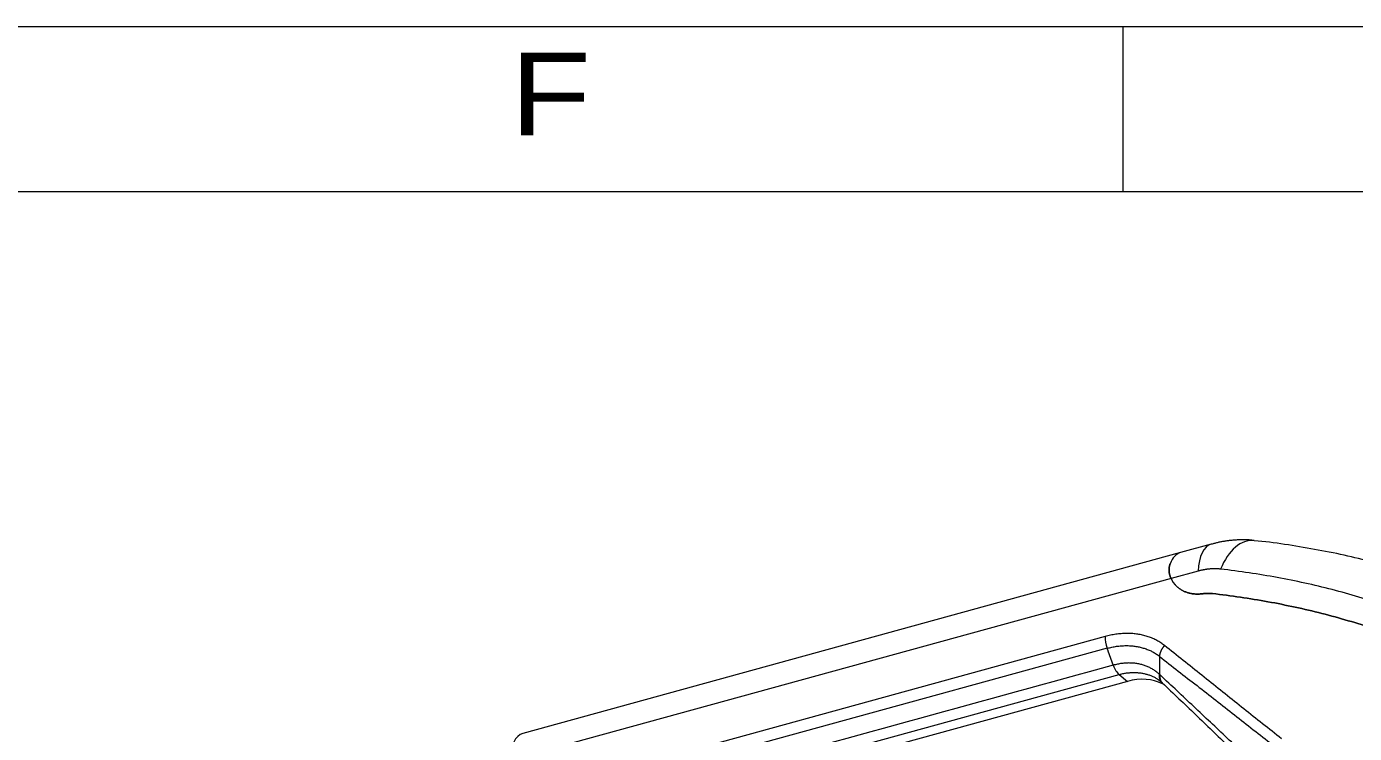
# Model space of a CAD drawing. Header units: inches. Extents: x 0 to 40, y 35.9 to 64.1.
# Drawn here: x 11.96 to 17.38, y 61.26 to 64.14 of the extents above; entities that cross this region are included whole.
import ezdxf

# ---------------------------------------------------------------- set-up
doc = ezdxf.new("R2010")
doc.units = ezdxf.units.IN
doc.header["$MEASUREMENT"] = 0
doc.layers.add('2', color=7, linetype='Continuous')

# ---------------------------------------------------------------- blocks, each defined once
blk = doc.blocks.new('block 1011')
at = {"layer": '2', "color": 7, "lineweight": 18, "true_color": 0xffffff}
blk.add_lwpolyline([(16.668, 61.9941), (13.9862, 61.2566)], dxfattribs=at)
blk = doc.blocks.new('block 1019')
at = {"layer": '2', "color": 80, "lineweight": 18, "true_color": 0x3fff00}
blk.add_lwpolyline([(16.794, 62.0288), (16.668, 61.9941)], dxfattribs=at)
blk = doc.blocks.new('block 1020')
at = {"layer": '2', "color": 80, "lineweight": 18, "true_color": 0x3fff00}
blk.add_lwpolyline([(16.7404, 61.9187), (16.6302, 61.8884)], dxfattribs=at)
blk = doc.blocks.new('block 1043')
at = {"layer": '2', "color": 7, "lineweight": 18, "true_color": 0xffffff}
blk.add_lwpolyline([(13.9473, 60.8172), (16.4183, 61.4967)], dxfattribs=at)
blk = doc.blocks.new('block 1045')
at = {"layer": '2', "color": 7, "lineweight": 18, "true_color": 0xffffff}
blk.add_lwpolyline([(16.4183, 61.4967), (16.4526, 61.4688)], dxfattribs=at)
blk = doc.blocks.new('block 1059')
at = {"layer": '2', "color": 7, "lineweight": 18, "true_color": 0xffffff}
blk.add_lwpolyline([(16.6302, 61.8884), (13.9326, 61.1466)], dxfattribs=at)
blk = doc.blocks.new('block 1060')
at = {"layer": '2', "color": 7, "lineweight": 18, "true_color": 0xffffff}
blk.add_lwpolyline([(16.3695, 61.6037), (13.8984, 60.9242)], dxfattribs=at)
blk = doc.blocks.new('block 1061')
at = {"layer": '2', "color": 7, "lineweight": 18, "true_color": 0xffffff}
blk.add_lwpolyline([(16.3614, 61.6516), (13.8904, 60.972)], dxfattribs=at)
blk = doc.blocks.new('block 1070')
at = {"layer": '2', "color": 7, "lineweight": 18, "true_color": 0xffffff}
blk.add_lwpolyline([(16.4526, 61.4688), (13.9816, 60.7893)], dxfattribs=at)
blk = doc.blocks.new('block 1165')
at = {"layer": '2', "color": 80, "lineweight": 18, "true_color": 0x3fff00}
blk.add_open_spline([(16.668, 61.9941), (16.6502, 61.9892), (16.6358, 61.9735), (16.6264, 61.9487)], degree=3, dxfattribs=at)
blk = doc.blocks.new('block 1166')
at = {"layer": '2', "color": 80, "lineweight": 18, "true_color": 0x3fff00}
blk.add_open_spline([(16.794, 62.0287), (16.7631, 62.0202), (16.7432, 61.9793), (16.7404, 61.9187)], degree=3, dxfattribs=at)
blk = doc.blocks.new('block 1167')
at = {"layer": '2', "color": 80, "lineweight": 18, "true_color": 0x3fff00}
blk.add_open_spline([(16.9693, 62.0436), (16.9163, 62.0494), (16.8627, 62.0037), (16.8321, 61.9268)], degree=3, dxfattribs=at)
blk = doc.blocks.new('block 1181')
at = {"layer": '2', "color": 7, "lineweight": 18, "true_color": 0xffffff}
blk.add_open_spline([(16.3944, 61.5348), (16.4005, 61.518), (16.4092, 61.5042), (16.4183, 61.4967)], degree=3, dxfattribs=at)
blk = doc.blocks.new('block 1198')
at = {"layer": '2', "color": 7, "lineweight": 18, "true_color": 0xffffff}
blk.add_open_spline([(16.3614, 61.6516), (16.3608, 61.6369), (16.3637, 61.6196), (16.3695, 61.6037)], degree=3, dxfattribs=at)
blk = doc.blocks.new('block 1208')
at = {"layer": '2', "color": 7, "lineweight": 18, "true_color": 0xffffff}
blk.add_open_spline([(16.668, 61.9941), (16.6502, 61.9892), (16.6358, 61.9735), (16.6264, 61.9487)], degree=3, dxfattribs=at)
blk = doc.blocks.new('block 1210')
at = {"layer": '2', "color": 7, "lineweight": 18, "true_color": 0xffffff}
blk.add_open_spline([(13.9862, 61.2566), (13.9553, 61.2481), (13.9354, 61.2072), (13.9326, 61.1466)], degree=3, dxfattribs=at)
blk = doc.blocks.new('block 1213')
at = {"layer": '2', "color": 7, "lineweight": 18, "true_color": 0xffffff}
blk.add_open_spline([(16.5951, 61.4585), (16.5544, 61.4794), (16.5043, 61.483), (16.4526, 61.4688)], degree=3, dxfattribs=at)
blk = doc.blocks.new('block 1608')
at = {"layer": '2', "color": 7, "lineweight": 18, "true_color": 0xffffff}
blk.add_lwpolyline([(16.5944, 61.4629), (16.6029, 61.4548), (16.6114, 61.4467), (16.6198, 61.4386), (16.6283, 61.4305), (16.6367, 61.4224), (16.6452, 61.4143), (16.6537, 61.4062), (16.6621, 61.3981), (16.6706, 61.39), (16.6791, 61.3819), (16.6875, 61.3738), (16.696, 61.3657), (16.7044, 61.3576), (16.7129, 61.3495), (16.7214, 61.3414), (16.7298, 61.3333), (16.7383, 61.3251), (16.7467, 61.317), (16.7552, 61.309), (16.7637, 61.3008), (16.7721, 61.2927), (16.7806, 61.2846), (16.7891, 61.2765), (16.7975, 61.2684), (16.806, 61.2603), (16.8144, 61.2522), (16.8229, 61.2441), (16.8314, 61.236), (16.8398, 61.2279), (16.8483, 61.2198), (16.8567, 61.2117), (16.8652, 61.2036), (16.8737, 61.1955), (16.8821, 61.1874), (16.8906, 61.1793), (16.8991, 61.1712), (16.9075, 61.1631), (16.916, 61.155), (16.9244, 61.1469), (16.9329, 61.1388), (16.9414, 61.1307), (16.9498, 61.1226), (16.9583, 61.1145), (16.9668, 61.1064), (16.9752, 61.0983), (16.9837, 61.0902), (16.9921, 61.0821), (17.0006, 61.074), (17.0091, 61.0659), (17.0175, 61.0578)], dxfattribs=at)
blk = doc.blocks.new('block 1609')
at = {"layer": '2', "color": 7, "lineweight": 18, "true_color": 0xffffff}
blk.add_open_spline([(16.5928, 61.4644), (16.593, 61.4643), (16.593, 61.4642), (16.593, 61.4642), (16.5931, 61.4641), (16.5932, 61.464), (16.5932, 61.464), (16.5933, 61.4639), (16.5934, 61.4639), (16.5934, 61.4639), (16.5935, 61.4637), (16.5936, 61.4637), (16.5936, 61.4637), (16.5937, 61.4636), (16.5937, 61.4635), (16.5937, 61.4635), (16.5939, 61.4634), (16.5939, 61.4634), (16.5939, 61.4634), (16.5941, 61.4632), (16.5941, 61.4632), (16.5941, 61.4632), (16.5942, 61.4631), (16.5943, 61.463), (16.5943, 61.463), (16.5944, 61.4629), (16.5945, 61.4628), (16.5945, 61.4628), (16.5946, 61.4627), (16.5946, 61.4627), (16.5946, 61.4627), (16.5948, 61.4625), (16.5948, 61.4625), (16.5948, 61.4625), (16.595, 61.4624), (16.595, 61.4623), (16.595, 61.4623)], degree=3, knots=[0, 0, 0, 0, 1, 1, 1, 2, 2, 2, 3, 3, 3, 4, 4, 4, 5, 5, 5, 6, 6, 6, 7, 7, 7, 8, 8, 8, 9, 9, 9, 10, 10, 10, 11, 11, 11, 12, 12, 12, 12], dxfattribs=at)
blk = doc.blocks.new('block 1610')
at = {"layer": '2', "color": 7, "lineweight": 18, "true_color": 0xffffff}
blk.add_lwpolyline([(16.5739, 61.4789), (16.5743, 61.4786), (16.5746, 61.4783), (16.5749, 61.4781), (16.5753, 61.4778), (16.5756, 61.4776), (16.576, 61.4773), (16.5763, 61.4771), (16.5767, 61.4768), (16.577, 61.4766), (16.5774, 61.4763), (16.5777, 61.4761), (16.5781, 61.4758), (16.5784, 61.4755), (16.5788, 61.4753), (16.5791, 61.475), (16.5795, 61.4748), (16.5798, 61.4745), (16.5801, 61.4743), (16.5805, 61.474), (16.5808, 61.4737), (16.5812, 61.4735), (16.5815, 61.4733), (16.5819, 61.473), (16.5822, 61.4727), (16.5826, 61.4725), (16.5829, 61.4722), (16.5833, 61.472), (16.5836, 61.4717), (16.584, 61.4715), (16.5843, 61.4712), (16.5847, 61.4709), (16.585, 61.4707), (16.5853, 61.4704), (16.5857, 61.4702), (16.5861, 61.4699), (16.5864, 61.4697), (16.5867, 61.4694), (16.5871, 61.4692), (16.5874, 61.4689), (16.5878, 61.4687), (16.5881, 61.4684), (16.5885, 61.4681), (16.5888, 61.4679), (16.5892, 61.4676), (16.5895, 61.4674), (16.5899, 61.4671), (16.5902, 61.4669), (16.5906, 61.4666), (16.5909, 61.4664), (16.5913, 61.4661)], dxfattribs=at)
blk = doc.blocks.new('block 1617')
at = {"layer": '2', "color": 80, "lineweight": 18, "true_color": 0x3fff00}
blk.add_lwpolyline([(17.7149, 61.8772), (17.7008, 61.8823), (17.6866, 61.8874), (17.6724, 61.8923), (17.6582, 61.8971), (17.6438, 61.9018), (17.6295, 61.9063), (17.6151, 61.9108), (17.6006, 61.9152), (17.5861, 61.9195), (17.5716, 61.9237), (17.557, 61.9279), (17.5424, 61.932), (17.5278, 61.936), (17.5131, 61.94), (17.4985, 61.9439), (17.4838, 61.9478), (17.4691, 61.9516), (17.4544, 61.9554), (17.4396, 61.9591), (17.4248, 61.9628), (17.41, 61.9664), (17.3952, 61.97), (17.3803, 61.9735), (17.3654, 61.9769), (17.3505, 61.9802), (17.3356, 61.9835), (17.3206, 61.9867), (17.3056, 61.9899), (17.2906, 61.993), (17.2755, 61.996), (17.2604, 61.9989), (17.2453, 62.0019), (17.2302, 62.0047), (17.2151, 62.0075), (17.1999, 62.0103), (17.1847, 62.013), (17.1695, 62.0156), (17.1543, 62.0182), (17.139, 62.0208), (17.1238, 62.0232), (17.1085, 62.0256), (17.0931, 62.0279), (17.0778, 62.0302), (17.0624, 62.0323), (17.047, 62.0344), (17.0315, 62.0363), (17.016, 62.0381), (17.0004, 62.0398), (16.9848, 62.0414), (16.9692, 62.0429)], dxfattribs=at)
blk = doc.blocks.new('block 1618')
at = {"layer": '2', "color": 80, "lineweight": 18, "true_color": 0x3fff00}
blk.add_lwpolyline([(16.9694, 62.0432), (16.9659, 62.0437), (16.9624, 62.0442), (16.959, 62.0447), (16.9555, 62.045), (16.952, 62.0454), (16.9485, 62.0457), (16.945, 62.0459), (16.9415, 62.0461), (16.938, 62.0462), (16.9345, 62.0464), (16.931, 62.0464), (16.9275, 62.0465), (16.9239, 62.0465), (16.9204, 62.0464), (16.9169, 62.0464), (16.9134, 62.0463), (16.9098, 62.0462), (16.9063, 62.046), (16.9028, 62.0459), (16.8992, 62.0457), (16.8957, 62.0455), (16.8922, 62.0453), (16.8887, 62.045), (16.8851, 62.0448), (16.8816, 62.0445), (16.8781, 62.0442), (16.8746, 62.0438), (16.8711, 62.0435), (16.8675, 62.0431), (16.864, 62.0427), (16.8605, 62.0422), (16.857, 62.0418), (16.8535, 62.0413), (16.85, 62.0407), (16.8465, 62.0402), (16.843, 62.0396), (16.8395, 62.039), (16.836, 62.0383), (16.8325, 62.0377), (16.829, 62.0369), (16.8255, 62.0362), (16.8221, 62.0354), (16.8186, 62.0346), (16.8151, 62.0338), (16.8116, 62.0329), (16.8082, 62.032), (16.8047, 62.0311), (16.8012, 62.0302), (16.7977, 62.0292), (16.7943, 62.0282)], dxfattribs=at)
blk = doc.blocks.new('block 1620')
at = {"layer": '2', "color": 80, "lineweight": 18, "true_color": 0x3fff00}
blk.add_lwpolyline([(16.6302, 61.8884), (16.6296, 61.8896), (16.6291, 61.8908), (16.6285, 61.8921), (16.628, 61.8933), (16.6275, 61.8946), (16.627, 61.8958), (16.6266, 61.897), (16.6262, 61.8983), (16.6258, 61.8995), (16.6254, 61.9008), (16.625, 61.902), (16.6247, 61.9032), (16.6243, 61.9045), (16.624, 61.9057), (16.6237, 61.907), (16.6235, 61.9082), (16.6232, 61.9095), (16.623, 61.9107), (16.6228, 61.9119), (16.6226, 61.9132), (16.6224, 61.9144), (16.6223, 61.9157), (16.6222, 61.9169), (16.6221, 61.9181), (16.622, 61.9193), (16.6219, 61.9206), (16.6219, 61.9218), (16.6219, 61.923), (16.6219, 61.9242), (16.6219, 61.9255), (16.6219, 61.9267), (16.622, 61.9279), (16.6221, 61.9291), (16.6221, 61.9303), (16.6223, 61.9315), (16.6224, 61.9327), (16.6226, 61.9338), (16.6227, 61.935), (16.6229, 61.9362), (16.6231, 61.9374), (16.6234, 61.9385), (16.6236, 61.9397), (16.6239, 61.9409), (16.6242, 61.942), (16.6245, 61.9431), (16.6248, 61.9443), (16.6252, 61.9454), (16.6256, 61.9465), (16.626, 61.9476), (16.6264, 61.9487)], dxfattribs=at)
blk = doc.blocks.new('block 1624')
at = {"layer": '2', "color": 80, "lineweight": 18, "true_color": 0x3fff00}
blk.add_lwpolyline([(16.7594, 61.8264), (16.756, 61.8259), (16.7525, 61.8256), (16.7491, 61.8253), (16.7457, 61.8251), (16.7424, 61.825), (16.739, 61.8249), (16.7357, 61.8249), (16.7324, 61.825), (16.7292, 61.8252), (16.726, 61.8254), (16.7228, 61.8257), (16.7196, 61.8261), (16.7164, 61.8265), (16.7133, 61.8271), (16.7102, 61.8276), (16.7072, 61.8283), (16.7042, 61.829), (16.7012, 61.8298), (16.6983, 61.8307), (16.6954, 61.8316), (16.6925, 61.8326), (16.6897, 61.8337), (16.6869, 61.8348), (16.6841, 61.836), (16.6814, 61.8372), (16.6788, 61.8386), (16.6762, 61.8399), (16.6736, 61.8414), (16.671, 61.8429), (16.6686, 61.8445), (16.6661, 61.8461), (16.6638, 61.8478), (16.6614, 61.8496), (16.6591, 61.8514), (16.6569, 61.8533), (16.6547, 61.8552), (16.6526, 61.8572), (16.6505, 61.8593), (16.6485, 61.8614), (16.6465, 61.8635), (16.6446, 61.8658), (16.6428, 61.8681), (16.641, 61.8704), (16.6393, 61.8728), (16.6376, 61.8753), (16.636, 61.8778), (16.6344, 61.8804), (16.633, 61.883), (16.6315, 61.8856), (16.6302, 61.8884)], dxfattribs=at)
blk = doc.blocks.new('block 1625')
at = {"layer": '2', "color": 80, "lineweight": 18, "true_color": 0x3fff00}
blk.add_lwpolyline([(16.7594, 61.8264), (16.7602, 61.8265), (16.761, 61.8266), (16.7618, 61.8267), (16.7626, 61.8268), (16.7634, 61.8269), (16.7642, 61.8269), (16.765, 61.827), (16.7658, 61.8271), (16.7666, 61.8272), (16.7674, 61.8273), (16.7682, 61.8273), (16.769, 61.8274), (16.7698, 61.8274), (16.7706, 61.8275), (16.7714, 61.8276), (16.7722, 61.8276), (16.773, 61.8276), (16.7738, 61.8277), (16.7746, 61.8277), (16.7754, 61.8278), (16.7762, 61.8278), (16.777, 61.8278), (16.7778, 61.8278), (16.7785, 61.8279), (16.7793, 61.8279), (16.7801, 61.8279), (16.7809, 61.8279), (16.7817, 61.8279), (16.7824, 61.8279), (16.7832, 61.8279), (16.784, 61.8279), (16.7848, 61.8279), (16.7855, 61.8279), (16.7863, 61.8278), (16.7871, 61.8278), (16.7879, 61.8278), (16.7886, 61.8277), (16.7894, 61.8277), (16.7902, 61.8277), (16.7909, 61.8276), (16.7917, 61.8276), (16.7925, 61.8275), (16.7932, 61.8275), (16.794, 61.8274), (16.7948, 61.8273), (16.7955, 61.8273), (16.7963, 61.8272), (16.797, 61.8271), (16.7978, 61.827), (16.7985, 61.827)], dxfattribs=at)
blk = doc.blocks.new('block 1626')
at = {"layer": '2', "color": 80, "lineweight": 18, "true_color": 0x3fff00}
blk.add_lwpolyline([(17.4846, 61.6745), (17.4715, 61.6789), (17.4584, 61.6833), (17.4453, 61.6877), (17.4321, 61.6919), (17.4189, 61.6962), (17.4057, 61.7003), (17.3925, 61.7045), (17.3792, 61.7085), (17.3659, 61.7125), (17.3526, 61.7164), (17.3392, 61.7203), (17.3259, 61.7241), (17.3125, 61.7279), (17.299, 61.7316), (17.2856, 61.7353), (17.2721, 61.7389), (17.2586, 61.7424), (17.2451, 61.7459), (17.2315, 61.7493), (17.218, 61.7527), (17.2044, 61.756), (17.1907, 61.7592), (17.1771, 61.7624), (17.1634, 61.7655), (17.1497, 61.7686), (17.136, 61.7716), (17.1222, 61.7746), (17.1084, 61.7775), (17.0946, 61.7804), (17.0808, 61.7832), (17.0669, 61.7859), (17.053, 61.7886), (17.0391, 61.7912), (17.0252, 61.7937), (17.0112, 61.7962), (16.9972, 61.7987), (16.9832, 61.8011), (16.9691, 61.8034), (16.9551, 61.8057), (16.941, 61.8079), (16.9268, 61.8101), (16.9127, 61.8122), (16.8985, 61.8142), (16.8843, 61.8162), (16.8701, 61.8182), (16.8558, 61.82), (16.8415, 61.8218), (16.8272, 61.8236), (16.8129, 61.8253), (16.7985, 61.827)], dxfattribs=at)
blk = doc.blocks.new('block 1627')
at = {"layer": '2', "color": 80, "lineweight": 18, "true_color": 0x3fff00}
blk.add_lwpolyline([(16.8321, 61.9268), (16.8303, 61.927), (16.8286, 61.9272), (16.8268, 61.9274), (16.8251, 61.9275), (16.8233, 61.9277), (16.8215, 61.9278), (16.8198, 61.9279), (16.818, 61.928), (16.8162, 61.928), (16.8144, 61.9281), (16.8126, 61.9282), (16.8108, 61.9282), (16.8091, 61.9282), (16.8073, 61.9282), (16.8055, 61.9282), (16.8037, 61.9282), (16.8019, 61.9281), (16.8, 61.9281), (16.7982, 61.928), (16.7964, 61.9279), (16.7946, 61.9278), (16.7928, 61.9277), (16.7909, 61.9276), (16.7891, 61.9275), (16.7873, 61.9273), (16.7855, 61.9271), (16.7836, 61.927), (16.7818, 61.9268), (16.7799, 61.9265), (16.7781, 61.9263), (16.7762, 61.9261), (16.7744, 61.9258), (16.7725, 61.9255), (16.7707, 61.9252), (16.7688, 61.925), (16.7669, 61.9246), (16.7651, 61.9243), (16.7632, 61.924), (16.7613, 61.9236), (16.7594, 61.9232), (16.7575, 61.9228), (16.7557, 61.9224), (16.7538, 61.922), (16.7519, 61.9216), (16.75, 61.9211), (16.7481, 61.9207), (16.7462, 61.9202), (16.7443, 61.9197), (16.7424, 61.9192), (16.7404, 61.9187)], dxfattribs=at)
blk = doc.blocks.new('block 1630')
at = {"layer": '2', "color": 80, "lineweight": 18, "true_color": 0x3fff00}
blk.add_lwpolyline([(17.5305, 61.7696), (17.5172, 61.7742), (17.5038, 61.7787), (17.4905, 61.7832), (17.4771, 61.7876), (17.4637, 61.792), (17.4502, 61.7962), (17.4367, 61.8005), (17.4232, 61.8046), (17.4097, 61.8088), (17.3962, 61.8128), (17.3826, 61.8168), (17.369, 61.8207), (17.3553, 61.8246), (17.3417, 61.8284), (17.328, 61.8322), (17.3143, 61.8359), (17.3005, 61.8395), (17.2868, 61.8431), (17.273, 61.8466), (17.2592, 61.8501), (17.2453, 61.8535), (17.2315, 61.8568), (17.2176, 61.8601), (17.2036, 61.8634), (17.1897, 61.8665), (17.1757, 61.8697), (17.1617, 61.8727), (17.1477, 61.8757), (17.1336, 61.8786), (17.1195, 61.8815), (17.1054, 61.8844), (17.0913, 61.8871), (17.0771, 61.8898), (17.0629, 61.8924), (17.0487, 61.895), (17.0344, 61.8976), (17.0202, 61.9), (17.0059, 61.9024), (16.9915, 61.9048), (16.9772, 61.9071), (16.9628, 61.9093), (16.9484, 61.9115), (16.9339, 61.9136), (16.9195, 61.9157), (16.905, 61.9177), (16.8905, 61.9196), (16.8759, 61.9215), (16.8613, 61.9234), (16.8467, 61.9251), (16.8321, 61.9268)], dxfattribs=at)
blk = doc.blocks.new('block 1648')
at = {"layer": '2', "color": 7, "lineweight": 18, "true_color": 0xffffff}
blk.add_lwpolyline([(17.0804, 61.2345), (17.0708, 61.2421), (17.0612, 61.2497), (17.0516, 61.2573), (17.042, 61.265), (17.0325, 61.2726), (17.0229, 61.2802), (17.0133, 61.2879), (17.0037, 61.2955), (16.9941, 61.3031), (16.9846, 61.3107), (16.975, 61.3184), (16.9654, 61.326), (16.9558, 61.3336), (16.9463, 61.3413), (16.9367, 61.3489), (16.9271, 61.3565), (16.9176, 61.3641), (16.908, 61.3718), (16.8985, 61.3794), (16.8889, 61.387), (16.8793, 61.3946), (16.8698, 61.4022), (16.8602, 61.4098), (16.8507, 61.4175), (16.8412, 61.4251), (16.8316, 61.4327), (16.8221, 61.4403), (16.8125, 61.4479), (16.803, 61.4555), (16.7935, 61.4631), (16.784, 61.4707), (16.7744, 61.4783), (16.7649, 61.4859), (16.7554, 61.4935), (16.7459, 61.5011), (16.7364, 61.5087), (16.7269, 61.5163), (16.7174, 61.5239), (16.7079, 61.5315), (16.6984, 61.5391), (16.6889, 61.5467), (16.6794, 61.5543), (16.6699, 61.5619), (16.6604, 61.5694), (16.6509, 61.577), (16.6414, 61.5846), (16.6319, 61.5922), (16.6224, 61.5998), (16.6129, 61.6074), (16.6034, 61.615)], dxfattribs=at)
blk = doc.blocks.new('block 1674')
at = {"layer": '2', "color": 7, "lineweight": 18, "true_color": 0xffffff}
blk.add_lwpolyline([(16.5832, 61.4968), (16.5803, 61.4993), (16.5774, 61.5017), (16.5745, 61.5041), (16.5715, 61.5065), (16.5685, 61.5088), (16.5655, 61.5111), (16.5625, 61.5133), (16.5594, 61.5155), (16.5562, 61.5176), (16.5529, 61.5195), (16.5496, 61.5214), (16.5463, 61.5232), (16.5429, 61.525), (16.5394, 61.5266), (16.5359, 61.5282), (16.5323, 61.5297), (16.5287, 61.5311), (16.5251, 61.5325), (16.5214, 61.5337), (16.5177, 61.535), (16.514, 61.5361), (16.5102, 61.5372), (16.5064, 61.5381), (16.5025, 61.539), (16.4986, 61.5399), (16.4947, 61.5406), (16.4908, 61.5413), (16.4868, 61.5418), (16.4828, 61.5424), (16.4788, 61.5428), (16.4747, 61.5431), (16.4707, 61.5434), (16.4666, 61.5436), (16.4624, 61.5437), (16.4583, 61.5438), (16.4541, 61.5437), (16.4499, 61.5436), (16.4457, 61.5434), (16.4415, 61.5432), (16.4373, 61.5428), (16.433, 61.5423), (16.4288, 61.5418), (16.4245, 61.5411), (16.4202, 61.5404), (16.4159, 61.5396), (16.4116, 61.5387), (16.4073, 61.5377), (16.403, 61.5368), (16.3987, 61.5358), (16.3944, 61.5348)], dxfattribs=at)
blk = doc.blocks.new('block 1682')
at = {"layer": '2', "color": 7, "lineweight": 18, "true_color": 0xffffff}
blk.add_lwpolyline([(17.0123, 61.0929), (17.0038, 61.1009), (16.9953, 61.1089), (16.9868, 61.117), (16.9783, 61.125), (16.9697, 61.133), (16.9612, 61.1411), (16.9527, 61.1491), (16.9442, 61.1571), (16.9357, 61.1652), (16.9272, 61.1732), (16.9187, 61.1812), (16.9102, 61.1893), (16.9017, 61.1973), (16.8931, 61.2053), (16.8846, 61.2133), (16.8761, 61.2214), (16.8676, 61.2294), (16.8591, 61.2374), (16.8506, 61.2454), (16.8421, 61.2535), (16.8335, 61.2615), (16.825, 61.2695), (16.8165, 61.2775), (16.808, 61.2856), (16.7995, 61.2936), (16.791, 61.3016), (16.7825, 61.3096), (16.7739, 61.3176), (16.7654, 61.3257), (16.7569, 61.3337), (16.7484, 61.3417), (16.7399, 61.3497), (16.7314, 61.3577), (16.7229, 61.3657), (16.7143, 61.3738), (16.7058, 61.3818), (16.6973, 61.3898), (16.6888, 61.3978), (16.6803, 61.4058), (16.6717, 61.4138), (16.6632, 61.4218), (16.6547, 61.4298), (16.6462, 61.4378), (16.6377, 61.4458), (16.6291, 61.4538), (16.6206, 61.4618), (16.6121, 61.4698), (16.6036, 61.4778), (16.595, 61.4858), (16.5865, 61.4938)], dxfattribs=at)
blk = doc.blocks.new('block 1695')
at = {"layer": '2', "color": 7, "lineweight": 18, "true_color": 0xffffff}
blk.add_lwpolyline([(16.5941, 61.4633), (16.5936, 61.4637), (16.5931, 61.4642), (16.5926, 61.4646), (16.5921, 61.4651), (16.5917, 61.4655), (16.5912, 61.466), (16.5908, 61.4665), (16.5904, 61.467), (16.5899, 61.4676), (16.5895, 61.4681), (16.5891, 61.4687), (16.5888, 61.4692), (16.5884, 61.4698), (16.588, 61.4704), (16.5877, 61.471), (16.5873, 61.4716), (16.587, 61.4722), (16.5867, 61.4728), (16.5864, 61.4735), (16.5861, 61.4741), (16.5858, 61.4748), (16.5855, 61.4754), (16.5853, 61.4761), (16.585, 61.4768), (16.5848, 61.4775), (16.5846, 61.4782), (16.5844, 61.4789), (16.5842, 61.4796), (16.584, 61.4803), (16.5838, 61.4811), (16.5837, 61.4818), (16.5835, 61.4826), (16.5834, 61.4833), (16.5833, 61.4841), (16.5832, 61.4848), (16.5831, 61.4856), (16.583, 61.4864), (16.5829, 61.4872), (16.5829, 61.4879), (16.5828, 61.4887), (16.5828, 61.4895), (16.5828, 61.4903), (16.5828, 61.4911), (16.5828, 61.4919), (16.5828, 61.4927), (16.5829, 61.4936), (16.5829, 61.4944), (16.583, 61.4952), (16.5831, 61.496), (16.5832, 61.4968)], dxfattribs=at)
blk = doc.blocks.new('block 1734')
at = {"layer": '2', "color": 7, "lineweight": 18, "true_color": 0xffffff}
blk.add_lwpolyline([(16.6034, 61.615), (16.5996, 61.6177), (16.5958, 61.6204), (16.592, 61.6231), (16.5881, 61.6257), (16.5842, 61.6283), (16.5803, 61.6308), (16.5763, 61.6333), (16.5722, 61.6356), (16.5681, 61.6379), (16.5638, 61.64), (16.5596, 61.642), (16.5552, 61.644), (16.5508, 61.6458), (16.5463, 61.6476), (16.5418, 61.6493), (16.5373, 61.6508), (16.5327, 61.6524), (16.528, 61.6538), (16.5233, 61.6551), (16.5186, 61.6564), (16.5138, 61.6575), (16.509, 61.6586), (16.5041, 61.6596), (16.4992, 61.6605), (16.4942, 61.6613), (16.4892, 61.662), (16.4842, 61.6626), (16.4791, 61.6631), (16.474, 61.6635), (16.4689, 61.6639), (16.4637, 61.6641), (16.4585, 61.6643), (16.4533, 61.6643), (16.4481, 61.6643), (16.4428, 61.6642), (16.4375, 61.664), (16.4322, 61.6637), (16.4268, 61.6633), (16.4214, 61.6628), (16.4161, 61.6622), (16.4106, 61.6616), (16.4052, 61.6608), (16.3998, 61.66), (16.3943, 61.6591), (16.3889, 61.658), (16.3834, 61.6569), (16.3779, 61.6556), (16.3724, 61.6543), (16.3669, 61.6529), (16.3614, 61.6516)], dxfattribs=at)
blk = doc.blocks.new('block 1746')
at = {"layer": '2', "color": 7, "lineweight": 18, "true_color": 0xffffff}
blk.add_lwpolyline([(16.3944, 61.5348), (16.3939, 61.5362), (16.3934, 61.5376), (16.3929, 61.5389), (16.3924, 61.5403), (16.3919, 61.5417), (16.3914, 61.5431), (16.3909, 61.5444), (16.3904, 61.5458), (16.3899, 61.5472), (16.3894, 61.5486), (16.3889, 61.55), (16.3884, 61.5513), (16.3879, 61.5527), (16.3874, 61.5541), (16.3869, 61.5555), (16.3864, 61.5568), (16.3859, 61.5582), (16.3854, 61.5596), (16.3849, 61.561), (16.3844, 61.5624), (16.3839, 61.5637), (16.3834, 61.5651), (16.3829, 61.5665), (16.3824, 61.5679), (16.3819, 61.5692), (16.3814, 61.5706), (16.3809, 61.572), (16.3804, 61.5734), (16.3799, 61.5748), (16.3794, 61.5761), (16.3789, 61.5775), (16.3784, 61.5789), (16.3779, 61.5803), (16.3774, 61.5817), (16.377, 61.583), (16.3765, 61.5844), (16.376, 61.5858), (16.3755, 61.5872), (16.375, 61.5885), (16.3745, 61.5899), (16.374, 61.5913), (16.3735, 61.5927), (16.373, 61.5941), (16.3725, 61.5954), (16.372, 61.5968), (16.3715, 61.5982), (16.371, 61.5996), (16.3705, 61.6009), (16.37, 61.6023), (16.3695, 61.6037)], dxfattribs=at)
blk = doc.blocks.new('block 1748')
at = {"layer": '2', "color": 7, "lineweight": 18, "true_color": 0xffffff}
blk.add_lwpolyline([(16.3944, 61.5348), (16.345, 61.5212), (16.2955, 61.5076), (16.2461, 61.494), (16.1967, 61.4804), (16.1473, 61.4668), (16.0979, 61.4533), (16.0484, 61.4397), (15.999, 61.4261), (15.9496, 61.4125), (15.9002, 61.3989), (15.8508, 61.3853), (15.8013, 61.3717), (15.7519, 61.3581), (15.7025, 61.3445), (15.6531, 61.3309), (15.6037, 61.3173), (15.5542, 61.3038), (15.5048, 61.2902), (15.4554, 61.2766), (15.406, 61.263), (15.3565, 61.2494), (15.3071, 61.2358), (15.2577, 61.2222), (15.2083, 61.2086), (15.1589, 61.195), (15.1094, 61.1815), (15.06, 61.1678), (15.0106, 61.1543), (14.9612, 61.1407), (14.9118, 61.1271), (14.8623, 61.1135), (14.8129, 61.0999), (14.7635, 61.0863), (14.7141, 61.0727), (14.6647, 61.0591), (14.6152, 61.0455), (14.5658, 61.032), (14.5164, 61.0184), (14.467, 61.0048), (14.4176, 60.9912), (14.3681, 60.9776), (14.3187, 60.964), (14.2693, 60.9504), (14.2199, 60.9368), (14.1705, 60.9232), (14.121, 60.9096), (14.0716, 60.896), (14.0222, 60.8825), (13.9728, 60.8689), (13.9234, 60.8553)], dxfattribs=at)
blk = doc.blocks.new('block 1751')
at = {"layer": '2', "color": 7, "lineweight": 18, "true_color": 0xffffff}
blk.add_lwpolyline([(16.6264, 61.9487), (16.626, 61.9476), (16.6256, 61.9465), (16.6252, 61.9454), (16.6248, 61.9443), (16.6245, 61.9431), (16.6242, 61.942), (16.6239, 61.9409), (16.6236, 61.9397), (16.6234, 61.9385), (16.6231, 61.9374), (16.6229, 61.9362), (16.6227, 61.935), (16.6226, 61.9338), (16.6224, 61.9327), (16.6223, 61.9315), (16.6221, 61.9303), (16.6221, 61.9291), (16.622, 61.9279), (16.6219, 61.9267), (16.6219, 61.9255), (16.6219, 61.9242), (16.6219, 61.923), (16.6219, 61.9218), (16.6219, 61.9206), (16.622, 61.9193), (16.6221, 61.9181), (16.6222, 61.9169), (16.6223, 61.9157), (16.6224, 61.9144), (16.6226, 61.9132), (16.6228, 61.9119), (16.623, 61.9107), (16.6232, 61.9095), (16.6235, 61.9082), (16.6237, 61.907), (16.624, 61.9057), (16.6243, 61.9045), (16.6247, 61.9032), (16.625, 61.902), (16.6254, 61.9008), (16.6258, 61.8995), (16.6262, 61.8983), (16.6266, 61.897), (16.627, 61.8958), (16.6275, 61.8946), (16.628, 61.8933), (16.6285, 61.8921), (16.6291, 61.8908), (16.6296, 61.8896), (16.6302, 61.8884)], dxfattribs=at)
blk = doc.blocks.new('block 1758')
at = {"layer": '2', "color": 7, "lineweight": 18, "true_color": 0xffffff}
blk.add_lwpolyline([(16.7985, 61.827), (16.8129, 61.8253), (16.8272, 61.8236), (16.8415, 61.8218), (16.8558, 61.82), (16.8701, 61.8182), (16.8843, 61.8162), (16.8985, 61.8142), (16.9127, 61.8122), (16.9268, 61.8101), (16.941, 61.8079), (16.9551, 61.8057), (16.9691, 61.8034), (16.9832, 61.8011), (16.9972, 61.7987), (17.0112, 61.7962), (17.0252, 61.7937), (17.0391, 61.7912), (17.053, 61.7886), (17.0669, 61.7859), (17.0808, 61.7832), (17.0946, 61.7804), (17.1084, 61.7775), (17.1222, 61.7746), (17.136, 61.7716), (17.1497, 61.7686), (17.1634, 61.7655), (17.1771, 61.7624), (17.1907, 61.7592), (17.2044, 61.756), (17.218, 61.7527), (17.2315, 61.7493), (17.2451, 61.7459), (17.2586, 61.7424), (17.2721, 61.7389), (17.2856, 61.7353), (17.299, 61.7316), (17.3125, 61.7279), (17.3259, 61.7241), (17.3392, 61.7203), (17.3526, 61.7164), (17.3659, 61.7125), (17.3792, 61.7085), (17.3925, 61.7045), (17.4057, 61.7003), (17.4189, 61.6962), (17.4321, 61.6919), (17.4453, 61.6877), (17.4584, 61.6833), (17.4715, 61.6789), (17.4846, 61.6745)], dxfattribs=at)
blk = doc.blocks.new('block 1785')
at = {"layer": '2', "color": 7, "lineweight": 18, "true_color": 0xffffff}
blk.add_open_spline([(16.5865, 61.4938), (16.5864, 61.494), (16.5863, 61.494), (16.5863, 61.494), (16.5862, 61.4941), (16.5861, 61.4942), (16.5861, 61.4942), (16.586, 61.4943), (16.5859, 61.4944), (16.5859, 61.4944), (16.5858, 61.4945), (16.5857, 61.4946), (16.5857, 61.4946), (16.5856, 61.4947), (16.5855, 61.4947), (16.5855, 61.4947), (16.5854, 61.4949), (16.5853, 61.4949), (16.5853, 61.4949), (16.5852, 61.4951), (16.5851, 61.4951), (16.5851, 61.4951), (16.585, 61.4952), (16.5849, 61.4953), (16.5849, 61.4953), (16.5848, 61.4954), (16.5847, 61.4955), (16.5847, 61.4955), (16.5846, 61.4956), (16.5845, 61.4957), (16.5845, 61.4957), (16.5844, 61.4958), (16.5843, 61.4958), (16.5843, 61.4958), (16.5842, 61.496), (16.5841, 61.496), (16.5841, 61.496), (16.584, 61.4961), (16.5839, 61.4962), (16.5839, 61.4962), (16.5838, 61.4963), (16.5837, 61.4964), (16.5837, 61.4964), (16.5836, 61.4965), (16.5835, 61.4966), (16.5835, 61.4966), (16.5834, 61.4967), (16.5833, 61.4967), (16.5833, 61.4967)], degree=3, knots=[0, 0, 0, 0, 1, 1, 1, 2, 2, 2, 3, 3, 3, 4, 4, 4, 5, 5, 5, 6, 6, 6, 7, 7, 7, 8, 8, 8, 9, 9, 9, 10, 10, 10, 11, 11, 11, 12, 12, 12, 13, 13, 13, 14, 14, 14, 15, 15, 15, 16, 16, 16, 16], dxfattribs=at)
blk = doc.blocks.new('block 1786')
at = {"layer": '2', "color": 7, "lineweight": 18, "true_color": 0xffffff}
blk.add_lwpolyline([(16.3695, 61.6037), (16.3743, 61.605), (16.3792, 61.6062), (16.384, 61.6073), (16.3889, 61.6084), (16.3937, 61.6093), (16.3986, 61.6102), (16.4034, 61.611), (16.4082, 61.6118), (16.413, 61.6124), (16.4177, 61.6129), (16.4225, 61.6134), (16.4272, 61.6138), (16.432, 61.6141), (16.4367, 61.6144), (16.4413, 61.6145), (16.446, 61.6146), (16.4506, 61.6146), (16.4553, 61.6145), (16.4599, 61.6143), (16.4644, 61.6141), (16.469, 61.6137), (16.4735, 61.6133), (16.4779, 61.6128), (16.4824, 61.6123), (16.4868, 61.6116), (16.4912, 61.6109), (16.4955, 61.6101), (16.4999, 61.6092), (16.5041, 61.6083), (16.5084, 61.6072), (16.5126, 61.6061), (16.5167, 61.6049), (16.5209, 61.6037), (16.5249, 61.6023), (16.529, 61.6009), (16.533, 61.5994), (16.5369, 61.5978), (16.5408, 61.5962), (16.5447, 61.5944), (16.5484, 61.5927), (16.5522, 61.5908), (16.5559, 61.5888), (16.5596, 61.5868), (16.5631, 61.5847), (16.5667, 61.5825), (16.5702, 61.5803), (16.5736, 61.5779), (16.577, 61.5755), (16.5803, 61.573), (16.5835, 61.5705)], dxfattribs=at)
blk = doc.blocks.new('block 1788')
at = {"layer": '2', "color": 7, "lineweight": 18, "true_color": 0xffffff}
blk.add_lwpolyline([(16.5967, 61.4608), (16.5962, 61.4612), (16.5958, 61.4616), (16.5953, 61.4621), (16.5948, 61.4625), (16.5944, 61.463), (16.5939, 61.4635), (16.5935, 61.4639), (16.593, 61.4644), (16.5926, 61.465), (16.5922, 61.4655), (16.5918, 61.466), (16.5914, 61.4666), (16.5911, 61.4671), (16.5907, 61.4677), (16.5904, 61.4683), (16.59, 61.4689), (16.5897, 61.4695), (16.5894, 61.4701), (16.5891, 61.4707), (16.5888, 61.4714), (16.5885, 61.472), (16.5883, 61.4726), (16.588, 61.4733), (16.5878, 61.474), (16.5876, 61.4747), (16.5874, 61.4754), (16.5872, 61.4761), (16.587, 61.4768), (16.5868, 61.4775), (16.5867, 61.4782), (16.5866, 61.4789), (16.5864, 61.4797), (16.5863, 61.4804), (16.5862, 61.4812), (16.5861, 61.4819), (16.5861, 61.4827), (16.586, 61.4835), (16.586, 61.4842), (16.5859, 61.485), (16.5859, 61.4858), (16.5859, 61.4866), (16.5859, 61.4874), (16.586, 61.4882), (16.586, 61.489), (16.5861, 61.4898), (16.5861, 61.4906), (16.5862, 61.4914), (16.5863, 61.4922), (16.5864, 61.493), (16.5865, 61.4938)], dxfattribs=at)
blk = doc.blocks.new('block 1790')
at = {"layer": '2', "color": 7, "lineweight": 18, "true_color": 0xffffff}
blk.add_lwpolyline([(16.5835, 61.5705), (16.5835, 61.569), (16.5835, 61.5675), (16.5835, 61.5661), (16.5835, 61.5646), (16.5835, 61.5631), (16.5835, 61.5617), (16.5835, 61.5602), (16.5835, 61.5587), (16.5835, 61.5572), (16.5834, 61.5558), (16.5834, 61.5543), (16.5834, 61.5528), (16.5834, 61.5514), (16.5834, 61.5499), (16.5834, 61.5484), (16.5834, 61.5469), (16.5834, 61.5455), (16.5834, 61.544), (16.5834, 61.5425), (16.5834, 61.541), (16.5834, 61.5396), (16.5834, 61.5381), (16.5834, 61.5366), (16.5834, 61.5351), (16.5834, 61.5337), (16.5834, 61.5322), (16.5833, 61.5307), (16.5833, 61.5293), (16.5833, 61.5278), (16.5833, 61.5263), (16.5833, 61.5248), (16.5833, 61.5234), (16.5833, 61.5219), (16.5833, 61.5204), (16.5833, 61.5189), (16.5833, 61.5175), (16.5833, 61.516), (16.5833, 61.5145), (16.5833, 61.513), (16.5833, 61.5116), (16.5833, 61.5101), (16.5833, 61.5086), (16.5833, 61.5072), (16.5832, 61.5057), (16.5832, 61.5042), (16.5832, 61.5027), (16.5832, 61.5013), (16.5832, 61.4998), (16.5832, 61.4983), (16.5832, 61.4968)], dxfattribs=at)
blk = doc.blocks.new('block 1801')
at = {"layer": '2', "color": 7, "lineweight": 18, "true_color": 0xffffff}
blk.add_lwpolyline([(16.5835, 61.5705), (16.5836, 61.5714), (16.5837, 61.5722), (16.5838, 61.5731), (16.5839, 61.574), (16.5841, 61.5749), (16.5843, 61.5758), (16.5844, 61.5767), (16.5846, 61.5776), (16.5848, 61.5785), (16.5851, 61.5794), (16.5853, 61.5804), (16.5855, 61.5813), (16.5858, 61.5822), (16.5861, 61.5831), (16.5863, 61.584), (16.5866, 61.585), (16.5869, 61.5859), (16.5873, 61.5868), (16.5876, 61.5878), (16.588, 61.5887), (16.5883, 61.5896), (16.5887, 61.5906), (16.5891, 61.5915), (16.5895, 61.5924), (16.5899, 61.5933), (16.5903, 61.5943), (16.5907, 61.5952), (16.5912, 61.5961), (16.5916, 61.597), (16.5921, 61.5979), (16.5926, 61.5989), (16.5931, 61.5998), (16.5936, 61.6007), (16.5941, 61.6016), (16.5946, 61.6025), (16.5951, 61.6033), (16.5956, 61.6042), (16.5962, 61.6051), (16.5967, 61.606), (16.5973, 61.6068), (16.5979, 61.6077), (16.5985, 61.6085), (16.5991, 61.6094), (16.5996, 61.6102), (16.6003, 61.611), (16.6009, 61.6118), (16.6015, 61.6126), (16.6021, 61.6134), (16.6028, 61.6142), (16.6034, 61.615)], dxfattribs=at)
blk = doc.blocks.new('block 1802')
at = {"layer": '2', "color": 7, "lineweight": 18, "true_color": 0xffffff}
blk.add_lwpolyline([(16.5835, 61.5705), (16.593, 61.563), (16.6026, 61.5556), (16.6121, 61.5481), (16.6216, 61.5407), (16.6311, 61.5333), (16.6406, 61.5258), (16.6501, 61.5184), (16.6597, 61.5109), (16.6692, 61.5035), (16.6787, 61.496), (16.6882, 61.4886), (16.6978, 61.4811), (16.7073, 61.4737), (16.7168, 61.4662), (16.7264, 61.4587), (16.7359, 61.4513), (16.7454, 61.4438), (16.755, 61.4364), (16.7645, 61.4289), (16.774, 61.4214), (16.7836, 61.414), (16.7932, 61.4065), (16.8027, 61.399), (16.8123, 61.3916), (16.8218, 61.3841), (16.8314, 61.3766), (16.8409, 61.3691), (16.8505, 61.3616), (16.8601, 61.3542), (16.8697, 61.3467), (16.8792, 61.3392), (16.8888, 61.3317), (16.8984, 61.3242), (16.908, 61.3167), (16.9176, 61.3092), (16.9272, 61.3017), (16.9368, 61.2942), (16.9464, 61.2867), (16.956, 61.2792), (16.9656, 61.2716), (16.9752, 61.2641), (16.9848, 61.2566), (16.9944, 61.2491), (17.004, 61.2416), (17.0136, 61.234), (17.0232, 61.2265), (17.0328, 61.219), (17.0425, 61.2115), (17.0521, 61.204), (17.0617, 61.1964)], dxfattribs=at)
blk = doc.blocks.new('block 1803')
at = {"layer": '2', "color": 7, "lineweight": 18, "true_color": 0xffffff}
blk.add_lwpolyline([(16.4183, 61.4967), (16.4221, 61.4977), (16.4259, 61.4987), (16.4297, 61.4996), (16.4335, 61.5004), (16.4373, 61.5011), (16.4411, 61.5018), (16.4449, 61.5024), (16.4486, 61.503), (16.4524, 61.5034), (16.4561, 61.5039), (16.4599, 61.5042), (16.4636, 61.5045), (16.4673, 61.5047), (16.471, 61.5049), (16.4747, 61.505), (16.4783, 61.505), (16.482, 61.505), (16.4856, 61.5049), (16.4892, 61.5048), (16.4928, 61.5045), (16.4964, 61.5042), (16.5, 61.5039), (16.5035, 61.5035), (16.507, 61.503), (16.5105, 61.5025), (16.514, 61.5019), (16.5174, 61.5012), (16.5208, 61.5005), (16.5242, 61.4997), (16.5275, 61.4988), (16.5309, 61.4979), (16.5342, 61.497), (16.5374, 61.4959), (16.5407, 61.4948), (16.5438, 61.4937), (16.547, 61.4925), (16.5502, 61.4912), (16.5532, 61.4899), (16.5563, 61.4885), (16.5593, 61.487), (16.5623, 61.4855), (16.5653, 61.4839), (16.5682, 61.4823), (16.571, 61.4806), (16.5738, 61.4788), (16.5766, 61.477), (16.5793, 61.4751), (16.582, 61.4732), (16.5847, 61.4712), (16.5873, 61.4692)], dxfattribs=at)
blk = doc.blocks.new('block 1810')
at = {"layer": '2', "color": 7, "lineweight": 18, "true_color": 0xffffff}
blk.add_lwpolyline([(16.7985, 61.827), (16.7978, 61.827), (16.797, 61.8271), (16.7963, 61.8272), (16.7955, 61.8273), (16.7948, 61.8273), (16.794, 61.8274), (16.7932, 61.8275), (16.7925, 61.8275), (16.7917, 61.8276), (16.7909, 61.8276), (16.7902, 61.8277), (16.7894, 61.8277), (16.7886, 61.8277), (16.7879, 61.8278), (16.7871, 61.8278), (16.7863, 61.8278), (16.7855, 61.8279), (16.7848, 61.8279), (16.784, 61.8279), (16.7832, 61.8279), (16.7824, 61.8279), (16.7817, 61.8279), (16.7809, 61.8279), (16.7801, 61.8279), (16.7793, 61.8279), (16.7785, 61.8279), (16.7778, 61.8278), (16.777, 61.8278), (16.7762, 61.8278), (16.7754, 61.8278), (16.7746, 61.8277), (16.7738, 61.8277), (16.773, 61.8276), (16.7722, 61.8276), (16.7714, 61.8276), (16.7706, 61.8275), (16.7698, 61.8274), (16.769, 61.8274), (16.7682, 61.8273), (16.7674, 61.8273), (16.7666, 61.8272), (16.7658, 61.8271), (16.765, 61.827), (16.7642, 61.8269), (16.7634, 61.8269), (16.7626, 61.8268), (16.7618, 61.8267), (16.761, 61.8266), (16.7602, 61.8265), (16.7594, 61.8264)], dxfattribs=at)
blk = doc.blocks.new('block 1819')
at = {"layer": '2', "color": 7, "lineweight": 18, "true_color": 0xffffff}
blk.add_lwpolyline([(16.6302, 61.8884), (16.6315, 61.8856), (16.633, 61.883), (16.6344, 61.8804), (16.636, 61.8778), (16.6376, 61.8753), (16.6393, 61.8728), (16.641, 61.8704), (16.6428, 61.8681), (16.6446, 61.8658), (16.6465, 61.8635), (16.6485, 61.8614), (16.6505, 61.8593), (16.6526, 61.8572), (16.6547, 61.8552), (16.6569, 61.8533), (16.6591, 61.8514), (16.6614, 61.8496), (16.6638, 61.8478), (16.6661, 61.8461), (16.6686, 61.8445), (16.671, 61.8429), (16.6736, 61.8414), (16.6762, 61.8399), (16.6788, 61.8386), (16.6814, 61.8372), (16.6841, 61.836), (16.6869, 61.8348), (16.6897, 61.8337), (16.6925, 61.8326), (16.6954, 61.8316), (16.6983, 61.8307), (16.7012, 61.8298), (16.7042, 61.829), (16.7072, 61.8283), (16.7102, 61.8276), (16.7133, 61.8271), (16.7164, 61.8265), (16.7196, 61.8261), (16.7228, 61.8257), (16.726, 61.8254), (16.7292, 61.8252), (16.7324, 61.825), (16.7357, 61.8249), (16.739, 61.8249), (16.7424, 61.825), (16.7457, 61.8251), (16.7491, 61.8253), (16.7525, 61.8256), (16.756, 61.8259), (16.7594, 61.8264)], dxfattribs=at)
blk = doc.blocks.new('block 3710')
at = {"lineweight": 0}
blk.add_lwpolyline([(0.0118, 64.1411), (39.9933, 64.1411)], dxfattribs=at)
blk = doc.blocks.new('block 3711')
at = {"lineweight": 0}
blk.add_lwpolyline([(0.6849, 63.468), (39.3201, 63.468)], dxfattribs=at)
blk = doc.blocks.new('block 3724')
at = {"lineweight": 0}
blk.add_lwpolyline([(16.4351, 63.468), (16.4351, 64.1411)], dxfattribs=at)
blk = doc.blocks.new('block 3748')
at = {"color": 2, "true_color": 0xffff00, "insert": (13.9339, 63.6977), "char_height": 0.336544, "attachment_point": 7}
blk.add_mtext('\\fAdobe Song Std L|b0|i0|c0|p34;\\W1.2;F', dxfattribs=at)
blk = doc.blocks.new('block 3705')
for name in ['block 3710', 'block 3724', 'block 3748', 'block 3711']:
    blk.add_blockref(name, (0, 0))

msp = doc.modelspace()

# ---------------------------------------------------------------- block references
msp.add_blockref('block 3705', (0, 0))
at = {"layer": '2'}
for name in ['block 1019', 'block 1166', 'block 1618', 'block 1167', 'block 1617', 'block 1011', 'block 1165', 'block 1208', 'block 1620', 'block 1751', 'block 1020', 'block 1627', 'block 1630', 'block 1059', 'block 1624', 'block 1819', 'block 1625', 'block 1810', 'block 1626', 'block 1758', 'block 1061', 'block 1198', 'block 1734', 'block 1060', 'block 1786', 'block 1746', 'block 1801', 'block 1648', 'block 1748', 'block 1674', 'block 1181', 'block 1790', 'block 1802', 'block 1043', 'block 1803', 'block 1045', 'block 1213', 'block 1610', 'block 1695', 'block 1785', 'block 1788', 'block 1682', 'block 1070', 'block 1609', 'block 1608', 'block 1210']:
    msp.add_blockref(name, (0, 0), dxfattribs=at)

doc.saveas('drawing.dxf')
